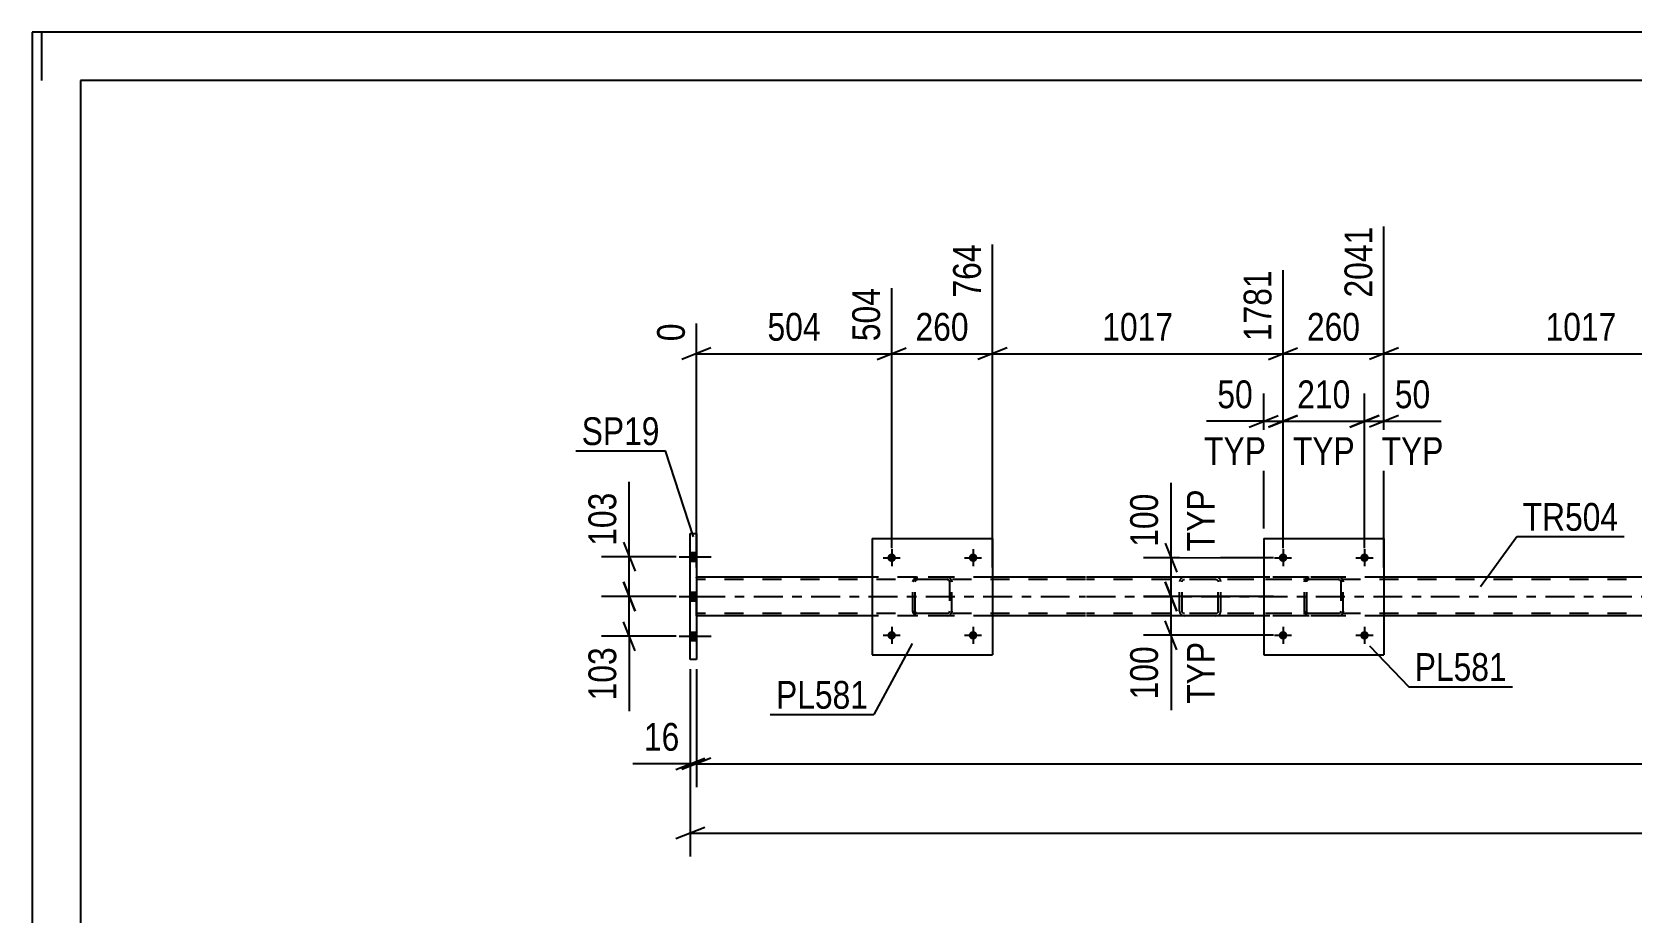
# Model space of a CAD drawing. Header units: millimetres. Extents: x 0 to 841, y 0 to 594.
# Drawn here: x 0 to 165.1, y 503.2 to 594 of the extents above; entities that cross this region are included whole.
import ezdxf

# ---------------------------------------------------------------- set-up
doc = ezdxf.new("R2010")
doc.units = ezdxf.units.MM
doc.linetypes.add('DXK_LINE_DOT2', pattern=[3.9198, 1.9599, -1.9599])
doc.linetypes.add('DXK_LINE_DOT3', pattern=[5.9187, 2.979, -0.9799, 0.9799, -0.9799])
doc.styles.add('Arial Narrow', font='ARIALN.TTF', dxfattribs={"height": 0.2})

# ---------------------------------------------------------------- blocks, each defined once
blk = doc.blocks.new('Unknown-122573991-1133 - 10880')
at = {"color": 5, "linetype": 'Continuous'}
for p, q in [((841, 594), (0, 594)), ((0, 594), (0, 0)), ((1, 589), (1, 594)), ((836, 589), (5, 589)), ((5, 589), (5, 5))]:
    blk.add_line(p, q, dxfattribs=at)
blk = doc.blocks.new('Bolt-122573991-4973 - 4963')
at = {"linetype": 'Continuous'}
for points in [[(129.51, 531.79, -1), (128.63, 531.79, -1)], [(137.91, 531.79, -1), (137.03, 531.79, -1)]]:
    blk.add_hatch(color=1, dxfattribs=at).paths.add_polyline_path(points)
at = {"color": 1, "linetype": 'Continuous'}
for p, q in [((128.19, 531.79), (129.95, 531.79)), ((129.07, 532.67), (129.07, 530.91)), ((136.59, 531.79), (138.35, 531.79)), ((137.47, 532.67), (137.47, 530.91))]:
    blk.add_line(p, q, dxfattribs=at)
blk = doc.blocks.new('Bolt-122573991-5153 - 4963')
at = {"linetype": 'Continuous'}
for points in [[(68.55, 539.45), (68.55, 540.33), (67.91, 540.33), (67.91, 539.45)], [(68.55, 539.45), (68.55, 540.33), (67.91, 540.33), (67.91, 539.45)], [(68.55, 539.45), (68.55, 540.33), (67.91, 540.33), (67.91, 539.45)], [(68.55, 535.35), (68.55, 536.23), (67.91, 536.23), (67.91, 535.35)], [(68.55, 535.35), (68.55, 536.23), (67.91, 536.23), (67.91, 535.35)], [(68.55, 531.25), (68.55, 532.13), (67.91, 532.13), (67.91, 531.25)], [(68.55, 531.25), (68.55, 532.13), (67.91, 532.13), (67.91, 531.25)], [(68.55, 531.25), (68.55, 532.13), (67.91, 532.13), (67.91, 531.25)]]:
    blk.add_hatch(color=1, dxfattribs=at).paths.add_polyline_path(points)
at = {"color": 1, "linetype": 'Continuous'}
for p, q in [((66.75, 539.89), (70.07, 539.89)), ((66.75, 539.89), (70.07, 539.89)), ((66.75, 539.89), (70.07, 539.89)), ((67.91, 540.33), (68.55, 540.33)), ((67.91, 540.33), (68.55, 540.33)), ((67.91, 540.33), (68.55, 540.33)), ((67.91, 539.45), (68.55, 539.45)), ((67.91, 539.45), (68.55, 539.45)), ((67.91, 539.45), (68.55, 539.45)), ((66.75, 535.79), (70.07, 535.79)), ((66.75, 535.79), (70.07, 535.79)), ((67.91, 536.23), (68.55, 536.23)), ((67.91, 536.23), (68.55, 536.23)), ((67.91, 535.35), (68.55, 535.35)), ((67.91, 535.35), (68.55, 535.35)), ((66.75, 531.69), (70.07, 531.69)), ((66.75, 531.69), (70.07, 531.69)), ((66.75, 531.69), (70.07, 531.69)), ((67.91, 532.13), (68.55, 532.13)), ((67.91, 532.13), (68.55, 532.13)), ((67.91, 532.13), (68.55, 532.13)), ((67.91, 531.25), (68.55, 531.25)), ((67.91, 531.25), (68.55, 531.25)), ((67.91, 531.25), (68.55, 531.25))]:
    blk.add_line(p, q, dxfattribs=at)
blk = doc.blocks.new('Part-122573991-4997 - 4963')
at = {"color": 7, "linetype": 'DXK_LINE_DOT2'}
for p, q in [((131.27, 537.31), (131.31, 537.49)), ((131.31, 537.49), (131.27, 537.31)), ((131.27, 534.27), (131.27, 537.31)), ((131.51, 537.31), (131.53, 537.4)), ((131.51, 534.27), (131.51, 537.31)), ((131.53, 537.4), (131.58, 537.48)), ((131.57, 537.75), (131.75, 537.79)), ((131.75, 537.79), (131.57, 537.75)), ((131.58, 537.48), (131.66, 537.53)), ((131.66, 537.53), (131.75, 537.55)), ((134.79, 537.79), (131.75, 537.79)), ((134.79, 537.55), (131.75, 537.55)), ((134.79, 537.79), (134.97, 537.75)), ((134.97, 537.75), (134.79, 537.79)), ((134.79, 537.55), (134.88, 537.53)), ((134.88, 537.53), (134.96, 537.48)), ((134.96, 537.48), (135.01, 537.4)), ((135.01, 537.4), (135.03, 537.31)), ((135.03, 537.31), (135.03, 534.27)), ((135.23, 537.49), (135.27, 537.31)), ((135.27, 537.31), (135.23, 537.49)), ((135.27, 534.27), (135.27, 537.31)), ((131.31, 534.09), (131.27, 534.27)), ((131.27, 534.27), (131.31, 534.09)), ((131.53, 534.18), (131.51, 534.27)), ((131.58, 534.1), (131.53, 534.18)), ((131.75, 533.79), (131.57, 533.83)), ((131.57, 533.83), (131.75, 533.79)), ((131.66, 534.05), (131.58, 534.1)), ((131.75, 534.03), (131.66, 534.05)), ((134.79, 534.03), (131.75, 534.03)), ((134.79, 533.79), (131.75, 533.79)), ((134.88, 534.05), (134.79, 534.03)), ((134.97, 533.83), (134.79, 533.79)), ((134.79, 533.79), (134.97, 533.83)), ((134.96, 534.1), (134.88, 534.05)), ((135.01, 534.18), (134.96, 534.1)), ((135.03, 534.27), (135.01, 534.18)), ((135.27, 534.27), (135.23, 534.09)), ((135.23, 534.09), (135.27, 534.27))]:
    blk.add_line(p, q, dxfattribs=at)
at = {"color": 7, "linetype": 'DXK_LINE_DOT3'}
blk.add_line((133.27, 535.79), (133.27, 535.79), dxfattribs=at)
at = {"color": 7, "linetype": 'DXK_LINE_DOT2'}
for centre, start, end in [((131.75, 537.31), 112.5, 157.5), ((131.75, 537.31), 112.5, 157.5), ((134.79, 537.31), 22.5, 67.5), ((134.79, 537.31), 22.5, 67.5), ((131.75, 534.27), 202.5, 247.5), ((131.75, 534.27), 202.5, 247.5), ((134.79, 534.27), 292.5, 337.5), ((134.79, 534.27), 292.5, 337.5)]:
    blk.add_arc(centre, 0.48, start, end, dxfattribs=at)
blk = doc.blocks.new('Part-122573991-5002 - 4963')
at = {"color": 2, "linetype": 'Continuous'}
for p, q in [((127.07, 541.79), (127.07, 529.79)), ((127.07, 541.79), (139.47, 541.79)), ((139.47, 541.79), (139.47, 529.79)), ((127.07, 529.79), (139.47, 529.79))]:
    blk.add_line(p, q, dxfattribs=at)
blk = doc.blocks.new('Part-122573991-5003 - 4963')
at = {"color": 7, "linetype": 'DXK_LINE_DOT2'}
for p, q in [((90.89, 537.31), (90.93, 537.49)), ((90.93, 537.49), (90.89, 537.31)), ((90.89, 534.27), (90.89, 537.31)), ((91.13, 537.31), (91.15, 537.4)), ((91.13, 534.27), (91.13, 537.31)), ((91.15, 537.4), (91.2, 537.48)), ((91.19, 537.75), (91.37, 537.79)), ((91.37, 537.79), (91.19, 537.75)), ((91.2, 537.48), (91.28, 537.53)), ((91.28, 537.53), (91.37, 537.55)), ((94.41, 537.79), (91.37, 537.79)), ((94.41, 537.55), (91.37, 537.55)), ((94.41, 537.79), (94.59, 537.75)), ((94.59, 537.75), (94.41, 537.79)), ((94.41, 537.55), (94.5, 537.53)), ((94.5, 537.53), (94.58, 537.48)), ((94.58, 537.48), (94.63, 537.4)), ((94.63, 537.4), (94.65, 537.31)), ((94.65, 537.31), (94.65, 534.27)), ((94.85, 537.49), (94.89, 537.31)), ((94.89, 537.31), (94.85, 537.49)), ((94.89, 534.27), (94.89, 537.31)), ((90.93, 534.09), (90.89, 534.27)), ((90.89, 534.27), (90.93, 534.09)), ((91.15, 534.18), (91.13, 534.27)), ((91.2, 534.1), (91.15, 534.18)), ((91.37, 533.79), (91.19, 533.83)), ((91.19, 533.83), (91.37, 533.79)), ((91.28, 534.05), (91.2, 534.1)), ((91.37, 534.03), (91.28, 534.05)), ((94.41, 534.03), (91.37, 534.03)), ((94.41, 533.79), (91.37, 533.79)), ((94.5, 534.05), (94.41, 534.03)), ((94.59, 533.83), (94.41, 533.79)), ((94.41, 533.79), (94.59, 533.83)), ((94.58, 534.1), (94.5, 534.05)), ((94.63, 534.18), (94.58, 534.1)), ((94.65, 534.27), (94.63, 534.18)), ((94.89, 534.27), (94.85, 534.09)), ((94.85, 534.09), (94.89, 534.27))]:
    blk.add_line(p, q, dxfattribs=at)
at = {"color": 7, "linetype": 'DXK_LINE_DOT3'}
blk.add_line((92.89, 535.79), (92.89, 535.79), dxfattribs=at)
at = {"color": 7, "linetype": 'DXK_LINE_DOT2'}
for centre, start, end in [((91.37, 537.31), 112.5, 157.5), ((91.37, 537.31), 112.5, 157.5), ((94.41, 537.31), 22.5, 67.5), ((94.41, 537.31), 22.5, 67.5), ((91.37, 534.27), 202.5, 247.5), ((91.37, 534.27), 202.5, 247.5), ((94.41, 534.27), 292.5, 337.5), ((94.41, 534.27), 292.5, 337.5)]:
    blk.add_arc(centre, 0.48, start, end, dxfattribs=at)
blk = doc.blocks.new('Part-122573991-5008 - 4963')
at = {"color": 2, "linetype": 'Continuous'}
for p, q in [((86.69, 541.79), (86.69, 529.79)), ((86.69, 541.79), (99.09, 541.79)), ((99.09, 541.79), (99.09, 529.79)), ((86.69, 529.79), (99.09, 529.79))]:
    blk.add_line(p, q, dxfattribs=at)
blk = doc.blocks.new('Bolt-122573991-5014 - 4963')
at = {"linetype": 'Continuous'}
for points in [[(129.51, 539.79, -1), (128.63, 539.79, -1)], [(137.91, 539.79, -1), (137.03, 539.79, -1)]]:
    blk.add_hatch(color=1, dxfattribs=at).paths.add_polyline_path(points)
at = {"color": 1, "linetype": 'Continuous'}
for p, q in [((128.19, 539.79), (129.95, 539.79)), ((129.07, 540.67), (129.07, 538.91)), ((136.59, 539.79), (138.35, 539.79)), ((137.47, 540.67), (137.47, 538.91))]:
    blk.add_line(p, q, dxfattribs=at)
blk = doc.blocks.new('Bolt-122573991-5015 - 4963')
at = {"linetype": 'Continuous'}
for points in [[(89.13, 531.79, -1), (88.25, 531.79, -1)], [(97.53, 531.79, -1), (96.65, 531.79, -1)]]:
    blk.add_hatch(color=1, dxfattribs=at).paths.add_polyline_path(points)
at = {"color": 1, "linetype": 'Continuous'}
for p, q in [((87.81, 531.79), (89.57, 531.79)), ((88.69, 532.67), (88.69, 530.91)), ((96.21, 531.79), (97.97, 531.79)), ((97.09, 532.67), (97.09, 530.91))]:
    blk.add_line(p, q, dxfattribs=at)
blk = doc.blocks.new('Bolt-122573991-5016 - 4963')
at = {"linetype": 'Continuous'}
for points in [[(89.13, 539.79, -1), (88.25, 539.79, -1)], [(97.53, 539.79, -1), (96.65, 539.79, -1)]]:
    blk.add_hatch(color=1, dxfattribs=at).paths.add_polyline_path(points)
at = {"color": 1, "linetype": 'Continuous'}
for p, q in [((87.81, 539.79), (89.57, 539.79)), ((88.69, 540.67), (88.69, 538.91)), ((96.21, 539.79), (97.97, 539.79)), ((97.09, 540.67), (97.09, 538.91))]:
    blk.add_line(p, q, dxfattribs=at)
blk = doc.blocks.new('Part-122573991-5090 - 4963')
at = {"color": 2, "linetype": 'Continuous'}
for p, q in [((67.91, 542.29), (68.55, 542.29)), ((67.91, 529.29), (67.91, 542.29)), ((68.55, 542.29), (68.55, 529.29)), ((68.55, 529.29), (67.91, 529.29))]:
    blk.add_line(p, q, dxfattribs=at)
blk = doc.blocks.new('Part-122573991-5091 - 4963')
at = {"color": 7, "linetype": 'DXK_LINE_DOT2'}
for p, q in [((118.43, 537.48), (118.39, 537.31)), ((118.39, 534.27), (118.39, 537.31)), ((118.43, 537.5), (118.43, 537.48)), ((118.65, 537.31), (118.67, 537.4)), ((118.65, 534.27), (118.65, 537.31)), ((118.67, 537.4), (118.72, 537.48)), ((118.9, 537.79), (118.71, 537.76)), ((118.72, 537.48), (118.8, 537.53)), ((118.8, 537.53), (118.9, 537.55)), ((133.89, 537.79), (118.9, 537.79)), ((133.89, 537.55), (118.9, 537.55)), ((122.33, 537.76), (122.14, 537.79)), ((122.14, 537.55), (122.23, 537.53)), ((122.23, 537.53), (122.32, 537.48)), ((122.32, 537.48), (122.37, 537.4)), ((122.37, 537.4), (122.39, 537.31)), ((122.39, 534.27), (122.39, 537.31)), ((122.61, 537.48), (122.61, 537.5)), ((122.65, 537.31), (122.61, 537.48)), ((122.65, 534.27), (122.65, 537.31)), ((118.39, 534.27), (118.43, 534.09)), ((118.67, 534.18), (118.65, 534.27)), ((118.72, 534.1), (118.67, 534.18)), ((118.71, 533.83), (118.9, 533.79)), ((118.8, 534.05), (118.72, 534.1)), ((118.9, 534.03), (118.8, 534.05)), ((133.89, 534.03), (118.9, 534.03)), ((133.89, 533.79), (118.9, 533.79)), ((122.23, 534.05), (122.14, 534.03)), ((122.14, 533.79), (122.33, 533.83)), ((122.32, 534.1), (122.23, 534.05)), ((122.37, 534.18), (122.32, 534.1)), ((122.39, 534.27), (122.37, 534.18)), ((122.61, 534.09), (122.65, 534.27))]:
    blk.add_line(p, q, dxfattribs=at)
for centre, start, end in [((118.88, 537.29), 110.7583, 155.68), ((122.16, 537.29), 24.32, 69.2417), ((118.88, 534.29), 204.32, 249.2417), ((122.16, 534.29), 290.7583, 335.68)]:
    blk.add_arc(centre, 0.496, start, end, dxfattribs=at)
blk = doc.blocks.new('Part-122573991-5152 - 4963')
at = {"color": 2, "linetype": 'Continuous'}
for p, q in [((86.69, 537.79), (68.55, 537.79)), ((108.69, 537.79), (99.09, 537.79)), ((127.07, 537.79), (108.79, 537.79)), ((178.15, 537.79), (139.47, 537.79)), ((86.69, 533.79), (68.55, 533.79)), ((108.69, 533.79), (99.09, 533.79)), ((127.07, 533.79), (108.79, 533.79)), ((178.15, 533.79), (139.47, 533.79))]:
    blk.add_line(p, q, dxfattribs=at)
at = {"color": 7, "linetype": 'DXK_LINE_DOT2'}
for p, q in [((68.55, 533.79), (68.55, 537.79)), ((108.69, 537.55), (68.55, 537.55)), ((99.09, 537.79), (86.69, 537.79)), ((756.39, 537.55), (108.79, 537.55)), ((139.47, 537.79), (127.07, 537.79)), ((108.69, 534.03), (68.55, 534.03)), ((99.09, 533.79), (86.69, 533.79)), ((756.39, 534.03), (108.79, 534.03)), ((139.47, 533.79), (127.07, 533.79))]:
    blk.add_line(p, q, dxfattribs=at)
at = {"color": 7, "linetype": 'DXK_LINE_DOT3'}
for p, q in [((68.55, 535.79), (108.69, 535.79)), ((108.79, 535.79), (756.39, 535.79))]:
    blk.add_line(p, q, dxfattribs=at)
blk = doc.blocks.new('StraightDimension-122573991-5688 - 4963')
at = {"color": 7, "linetype": 'Continuous'}
for p, q in [((99.09, 538.79), (99.09, 572.1)), ((129.07, 540.79), (129.07, 569.43)), ((100.59, 561.42), (97.59, 560.22)), ((127.57, 560.22), (130.57, 561.42)), ((99.09, 560.82), (129.07, 560.82))]:
    blk.add_line(p, q, dxfattribs=at)
at = {"color": 0, "linetype": 'Continuous'}
blk.add_wipeout([(128.47, 570.03), (124.27, 570.03), (124.27, 561.52), (128.47, 561.52)], dxfattribs=at)
at = {"color": 0}
blk.add_wipeout([(118.34, 561.57), (118.34, 565.77), (109.82, 565.77), (109.82, 561.57)], dxfattribs=at)
at = {"color": 3, "linetype": 'Continuous', "style": 'Arial Narrow'}
blk.add_text('1781', height=2.863, rotation=90.0002, dxfattribs=at).set_placement((127.87, 562.12))
at = {"color": 3, "style": 'Arial Narrow'}
blk.add_text('1017', height=2.863, dxfattribs=at).set_placement((110.42, 562.17))
blk = doc.blocks.new('StraightDimension-122573991-5204 - 4963')
at = {"color": 7, "linetype": 'Continuous'}
for p, q in [((61.02, 537.29), (62.22, 534.29)), ((66.46, 535.79), (58.77, 535.79)), ((61.62, 531.69), (61.62, 535.79)), ((62.22, 530.19), (61.02, 533.19)), ((66.46, 531.69), (58.77, 531.69))]:
    blk.add_line(p, q, dxfattribs=at)
at = {"color": 0}
blk.add_wipeout([(60.87, 531.17), (56.67, 531.17), (56.67, 524.48), (60.87, 524.48)], dxfattribs=at)
at = {"color": 7, "linetype": 'Continuous'}
blk.add_line((61.62, 531.69), (61.62, 523.96), dxfattribs=at)
blk.add_line((61.62, 531.69), (61.62, 523.96), dxfattribs=at)
at = {"color": 3, "style": 'Arial Narrow'}
blk.add_text('103', height=2.863, rotation=90.0002, dxfattribs=at).set_placement((60.27, 525.08))
blk = doc.blocks.new('StraightDimension-122573991-5214 - 4963')
at = {"color": 7, "linetype": 'Continuous'}
for p, q in [((66.46, 539.89), (58.77, 539.89)), ((61.02, 541.39), (62.22, 538.39)), ((61.62, 535.79), (61.62, 539.89)), ((62.22, 534.29), (61.02, 537.29)), ((66.46, 535.79), (58.77, 535.79))]:
    blk.add_line(p, q, dxfattribs=at)
at = {"color": 0}
blk.add_wipeout([(60.87, 547.1), (56.67, 547.1), (56.67, 540.42), (60.87, 540.42)], dxfattribs=at)
at = {"color": 7, "linetype": 'Continuous'}
blk.add_line((61.62, 539.89), (61.62, 547.63), dxfattribs=at)
blk.add_line((61.62, 539.89), (61.62, 547.63), dxfattribs=at)
at = {"color": 3, "style": 'Arial Narrow'}
blk.add_text('103', height=2.863, rotation=90.0002, dxfattribs=at).set_placement((60.27, 541.02))
blk = doc.blocks.new('StraightDimension-122573991-5652 - 4963')
at = {"color": 7, "linetype": 'Continuous'}
for p, q in [((139.47, 538.79), (139.47, 573.93)), ((180.15, 540.79), (180.15, 569.43)), ((140.97, 561.42), (137.97, 560.22)), ((178.65, 560.22), (181.65, 561.42)), ((139.47, 560.82), (180.15, 560.82))]:
    blk.add_line(p, q, dxfattribs=at)
at = {"color": 0, "linetype": 'Continuous'}
blk.add_wipeout([(179.55, 570.03), (175.35, 570.03), (175.35, 561.52), (179.55, 561.52)], dxfattribs=at)
at = {"color": 0}
blk.add_wipeout([(164.07, 561.57), (164.07, 565.77), (155.55, 565.77), (155.55, 561.57)], dxfattribs=at)
at = {"color": 3, "linetype": 'Continuous', "style": 'Arial Narrow'}
blk.add_text('3058', height=2.863, rotation=90.0002, dxfattribs=at).set_placement((178.95, 562.12))
at = {"color": 3, "style": 'Arial Narrow'}
blk.add_text('1017', height=2.863, dxfattribs=at).set_placement((156.15, 562.17))
blk = doc.blocks.new('StraightDimension-122573991-5670 - 4963')
at = {"color": 7, "linetype": 'Continuous'}
for p, q in [((139.47, 538.79), (139.47, 573.93)), ((129.07, 540.79), (129.07, 569.43)), ((127.57, 560.22), (130.57, 561.42)), ((140.97, 561.42), (137.97, 560.22)), ((129.07, 560.82), (139.47, 560.82))]:
    blk.add_line(p, q, dxfattribs=at)
at = {"color": 0}
blk.add_wipeout([(137.61, 561.57), (137.61, 565.77), (130.93, 565.77), (130.93, 561.57)], dxfattribs=at)
at = {"color": 3, "style": 'Arial Narrow'}
blk.add_text('260', height=2.863, dxfattribs=at).set_placement((131.53, 562.17))
at = {"color": 0, "linetype": 'Continuous'}
blk.add_wipeout([(138.87, 574.53), (134.67, 574.53), (134.67, 566.02), (138.87, 566.02)], dxfattribs=at)
at = {"color": 3, "linetype": 'Continuous', "style": 'Arial Narrow'}
blk.add_text('2041', height=2.863, rotation=90.0002, dxfattribs=at).set_placement((138.27, 566.62))
blk = doc.blocks.new('StraightDimension-122573991-5702 - 4963')
at = {"color": 7, "linetype": 'Continuous'}
for p, q in [((88.69, 540.79), (88.69, 567.6)), ((68.55, 538.79), (68.55, 563.94)), ((70.05, 561.42), (67.05, 560.22)), ((87.19, 560.22), (90.19, 561.42)), ((68.55, 560.82), (88.69, 560.82))]:
    blk.add_line(p, q, dxfattribs=at)
at = {"color": 0, "linetype": 'Continuous'}
for points in [[(88.09, 568.2), (83.89, 568.2), (83.89, 561.52), (88.09, 561.52)], [(67.95, 564.54), (63.75, 564.54), (63.75, 561.52), (67.95, 561.52)]]:
    blk.add_wipeout(points, dxfattribs=at)
at = {"color": 0}
blk.add_wipeout([(81.96, 561.57), (81.96, 565.77), (75.28, 565.77), (75.28, 561.57)], dxfattribs=at)
at = {"color": 3, "linetype": 'Continuous', "style": 'Arial Narrow'}
for s, height, p in [('504', 2.863, (87.49, 562.12)), ('0', 2.86, (67.35, 562.12))]:
    blk.add_text(s, height=height, rotation=90.0002, dxfattribs=at).set_placement(p)
at = {"color": 3, "style": 'Arial Narrow'}
blk.add_text('504', height=2.863, dxfattribs=at).set_placement((75.88, 562.17))
blk = doc.blocks.new('StraightDimension-122573991-5711 - 4963')
at = {"color": 7, "linetype": 'Continuous'}
for p, q in [((99.09, 538.79), (99.09, 572.1)), ((88.69, 540.79), (88.69, 567.6)), ((87.19, 560.22), (90.19, 561.42)), ((100.59, 561.42), (97.59, 560.22)), ((88.69, 560.82), (99.09, 560.82))]:
    blk.add_line(p, q, dxfattribs=at)
at = {"color": 0}
blk.add_wipeout([(97.23, 561.57), (97.23, 565.77), (90.55, 565.77), (90.55, 561.57)], dxfattribs=at)
at = {"color": 3, "style": 'Arial Narrow'}
blk.add_text('260', height=2.863, dxfattribs=at).set_placement((91.15, 562.17))
at = {"color": 0, "linetype": 'Continuous'}
blk.add_wipeout([(98.49, 572.7), (94.29, 572.7), (94.29, 566.02), (98.49, 566.02)], dxfattribs=at)
at = {"color": 3, "linetype": 'Continuous', "style": 'Arial Narrow'}
blk.add_text('764', height=2.863, rotation=90.0002, dxfattribs=at).set_placement((97.89, 566.62))
blk = doc.blocks.new('StraightDimension-122573991-5726 - 4963')
at = {"color": 7, "linetype": 'Continuous'}
for p, q in [((127.07, 542.79), (127.07, 556.71)), ((129.07, 540.79), (129.07, 556.71)), ((125.57, 553.26), (128.57, 554.46)), ((127.07, 553.86), (129.07, 553.86)), ((130.57, 554.46), (127.57, 553.26))]:
    blk.add_line(p, q, dxfattribs=at)
at = {"color": 0}
blk.add_wipeout([(126.55, 554.61), (126.55, 558.81), (121.69, 558.81), (121.69, 554.61)], dxfattribs=at)
at = {"color": 0, "linetype": 'Continuous'}
blk.add_wipeout([(127.91, 548.76), (127.91, 552.96), (120.32, 552.96), (120.32, 548.76)], dxfattribs=at)
at = {"color": 7, "linetype": 'Continuous'}
blk.add_line((127.07, 553.86), (121.16, 553.86), dxfattribs=at)
blk.add_line((127.07, 553.86), (121.16, 553.86), dxfattribs=at)
at = {"color": 3, "style": 'Arial Narrow'}
blk.add_text('50', height=2.863, dxfattribs=at).set_placement((122.29, 555.21))
at = {"color": 3, "linetype": 'Continuous', "style": 'Arial Narrow'}
blk.add_text('TYP', height=2.863, dxfattribs=at).set_placement((120.92, 549.36))
blk = doc.blocks.new('StraightDimension-122573991-5739 - 4963')
at = {"color": 7, "linetype": 'Continuous'}
for p, q in [((129.07, 540.79), (129.07, 556.71)), ((137.47, 540.79), (137.47, 556.71)), ((127.57, 553.26), (130.57, 554.46)), ((129.07, 553.86), (137.47, 553.86)), ((138.97, 554.46), (135.97, 553.26))]:
    blk.add_line(p, q, dxfattribs=at)
at = {"color": 0}
blk.add_wipeout([(136.61, 554.61), (136.61, 558.81), (129.93, 558.81), (129.93, 554.61)], dxfattribs=at)
at = {"color": 0, "linetype": 'Continuous'}
blk.add_wipeout([(137.07, 548.76), (137.07, 552.96), (129.48, 552.96), (129.48, 548.76)], dxfattribs=at)
at = {"color": 3, "style": 'Arial Narrow'}
blk.add_text('210', height=2.863, dxfattribs=at).set_placement((130.53, 555.21))
at = {"color": 3, "linetype": 'Continuous', "style": 'Arial Narrow'}
blk.add_text('TYP', height=2.863, dxfattribs=at).set_placement((130.08, 549.36))
blk = doc.blocks.new('StraightDimension-122573991-5755 - 4963')
at = {"color": 7, "linetype": 'Continuous'}
for p, q in [((137.47, 540.79), (137.47, 556.71)), ((139.47, 542.79), (139.47, 556.71)), ((135.97, 553.26), (138.97, 554.46)), ((137.47, 553.86), (139.47, 553.86)), ((140.97, 554.46), (137.97, 553.26))]:
    blk.add_line(p, q, dxfattribs=at)
at = {"color": 0}
blk.add_wipeout([(144.85, 554.61), (144.85, 558.81), (140, 558.81), (140, 554.61)], dxfattribs=at)
at = {"color": 0, "linetype": 'Continuous'}
blk.add_wipeout([(146.22, 548.76), (146.22, 552.96), (138.63, 552.96), (138.63, 548.76)], dxfattribs=at)
at = {"color": 7, "linetype": 'Continuous'}
blk.add_line((139.47, 553.86), (145.38, 553.86), dxfattribs=at)
blk.add_line((139.47, 553.86), (145.38, 553.86), dxfattribs=at)
at = {"color": 3, "style": 'Arial Narrow'}
blk.add_text('50', height=2.863, dxfattribs=at).set_placement((140.6, 555.21))
at = {"color": 3, "linetype": 'Continuous', "style": 'Arial Narrow'}
blk.add_text('TYP', height=2.863, dxfattribs=at).set_placement((139.23, 549.36))
blk = doc.blocks.new('StraightDimension-122573991-5769 - 4963')
at = {"color": 7, "linetype": 'Continuous'}
for p, q in [((116.91, 537.29), (118.11, 534.29)), ((128.07, 535.79), (114.66, 535.79)), ((117.51, 531.79), (117.51, 535.79)), ((118.11, 530.29), (116.91, 533.29)), ((128.07, 531.79), (114.66, 531.79))]:
    blk.add_line(p, q, dxfattribs=at)
at = {"color": 0, "linetype": 'Continuous'}
blk.add_wipeout([(122.61, 531.72), (118.41, 531.72), (118.41, 524.13), (122.61, 524.13)], dxfattribs=at)
at = {"color": 0}
blk.add_wipeout([(116.76, 531.27), (112.56, 531.27), (112.56, 524.58), (116.76, 524.58)], dxfattribs=at)
at = {"color": 7, "linetype": 'Continuous'}
blk.add_line((117.51, 531.79), (117.51, 524.06), dxfattribs=at)
blk.add_line((117.51, 531.79), (117.51, 524.06), dxfattribs=at)
at = {"color": 3, "style": 'Arial Narrow'}
blk.add_text('100', height=2.863, rotation=90.0002, dxfattribs=at).set_placement((116.16, 525.18))
at = {"color": 3, "linetype": 'Continuous', "style": 'Arial Narrow'}
blk.add_text('TYP', height=2.863, rotation=90.0002, dxfattribs=at).set_placement((122.01, 524.73))
blk = doc.blocks.new('StraightDimension-122573991-5785 - 4963')
at = {"color": 7, "linetype": 'Continuous'}
for p, q in [((128.07, 539.79), (114.66, 539.79)), ((116.91, 541.29), (118.11, 538.29)), ((117.51, 535.79), (117.51, 539.79)), ((118.11, 534.29), (116.91, 537.29)), ((128.07, 535.79), (114.66, 535.79))]:
    blk.add_line(p, q, dxfattribs=at)
at = {"color": 0}
blk.add_wipeout([(116.76, 547), (112.56, 547), (112.56, 540.32), (116.76, 540.32)], dxfattribs=at)
at = {"color": 0, "linetype": 'Continuous'}
blk.add_wipeout([(122.61, 547.45), (118.41, 547.45), (118.41, 539.86), (122.61, 539.86)], dxfattribs=at)
at = {"color": 7, "linetype": 'Continuous'}
blk.add_line((117.51, 539.79), (117.51, 547.53), dxfattribs=at)
blk.add_line((117.51, 539.79), (117.51, 547.53), dxfattribs=at)
at = {"color": 3, "linetype": 'Continuous', "style": 'Arial Narrow'}
blk.add_text('TYP', height=2.863, rotation=90.0002, dxfattribs=at).set_placement((122.01, 540.46))
at = {"color": 3, "style": 'Arial Narrow'}
blk.add_text('100', height=2.863, rotation=90.0002, dxfattribs=at).set_placement((116.16, 540.92))
blk = doc.blocks.new('StraightDimension-122573991-5833 - 4963')
at = {"color": 7, "linetype": 'Continuous'}
for p, q in [((67.91, 528.29), (67.91, 508.99)), ((69.41, 511.99), (66.41, 510.79)), ((67.91, 511.39), (756.39, 511.39))]:
    blk.add_line(p, q, dxfattribs=at)
blk = doc.blocks.new('StraightDimension-122573991-9393 - 4963')
at = {"color": 7, "linetype": 'Continuous'}
for p, q in [((68.55, 528.29), (68.55, 516.14)), ((70.05, 519.14), (67.05, 517.94)), ((68.55, 518.54), (756.39, 518.54))]:
    blk.add_line(p, q, dxfattribs=at)
blk = doc.blocks.new('StraightDimension-122573991-9394 - 4963')
at = {"color": 7, "linetype": 'Continuous'}
for p, q in [((67.91, 528.29), (67.91, 516.14)), ((68.55, 528.29), (68.55, 516.14)), ((66.41, 517.94), (69.41, 519.14)), ((70.05, 519.14), (67.05, 517.94)), ((67.91, 518.54), (68.55, 518.54))]:
    blk.add_line(p, q, dxfattribs=at)
at = {"color": 0}
blk.add_wipeout([(67.39, 519.29), (67.39, 523.49), (62.53, 523.49), (62.53, 519.29)], dxfattribs=at)
at = {"color": 7, "linetype": 'Continuous'}
blk.add_line((67.91, 518.54), (62, 518.54), dxfattribs=at)
blk.add_line((67.91, 518.54), (62, 518.54), dxfattribs=at)
at = {"color": 3, "style": 'Arial Narrow'}
blk.add_text('16', height=2.863, dxfattribs=at).set_placement((63.13, 519.89))
blk = doc.blocks.new('Mark-122573991-4998 - 4963')
at = {"color": 0}
blk.add_wipeout([(152.15, 527.09), (152.15, 530.09), (142.65, 530.09), (142.65, 527.09)], dxfattribs=at)
blk.add_wipeout([(152.15, 527.09), (152.15, 530.09), (142.65, 530.09), (142.65, 527.09)], dxfattribs=at)
at = {"color": 30, "linetype": 'Continuous'}
for p, q in [((137.98, 530.69), (142.05, 526.49)), ((142.05, 526.49), (152.75, 526.49))]:
    blk.add_line(p, q, dxfattribs=at)
at = {"color": 3, "style": 'Arial Narrow'}
blk.add_text('PL581', height=2.863, dxfattribs=at).set_placement((142.65, 527.09))
blk = doc.blocks.new('Mark-122573991-5004 - 4963')
at = {"color": 0}
blk.add_wipeout([(86.26, 524.22), (86.26, 527.22), (76.76, 527.22), (76.76, 524.22)], dxfattribs=at)
blk.add_wipeout([(86.26, 524.22), (86.26, 527.22), (76.76, 527.22), (76.76, 524.22)], dxfattribs=at)
at = {"color": 30, "linetype": 'Continuous'}
for p in [(90.79, 530.96), (76.16, 523.62)]:
    blk.add_line(p, (86.86, 523.62), dxfattribs=at)
at = {"color": 3, "style": 'Arial Narrow'}
blk.add_text('PL581', height=2.863, dxfattribs=at).set_placement((76.76, 524.22))
blk = doc.blocks.new('Mark-122573991-5086 - 4963')
at = {"color": 0}
blk.add_wipeout([(64.74, 551.41), (64.74, 554.41), (56.71, 554.41), (56.71, 551.41)], dxfattribs=at)
blk.add_wipeout([(64.74, 551.41), (64.74, 554.41), (56.71, 554.41), (56.71, 551.41)], dxfattribs=at)
at = {"color": 30, "linetype": 'Continuous'}
for p in [(56.11, 550.81), (68.23, 541.93)]:
    blk.add_line(p, (65.34, 550.81), dxfattribs=at)
at = {"color": 3, "style": 'Arial Narrow'}
blk.add_text('SP19', height=2.863, dxfattribs=at).set_placement((56.71, 551.41))
blk = doc.blocks.new('Mark-122573991-5148 - 4963')
at = {"color": 0}
blk.add_wipeout([(163.66, 542.57), (163.66, 545.57), (153.79, 545.57), (153.79, 542.57)], dxfattribs=at)
blk.add_wipeout([(163.66, 542.57), (163.66, 545.57), (153.79, 545.57), (153.79, 542.57)], dxfattribs=at)
at = {"color": 30, "linetype": 'Continuous'}
for p, q in [((149.45, 536.84), (153.19, 541.97)), ((153.19, 541.97), (164.26, 541.97))]:
    blk.add_line(p, q, dxfattribs=at)
at = {"color": 3, "style": 'Arial Narrow'}
blk.add_text('TR504', height=2.863, dxfattribs=at).set_placement((153.79, 542.57))

msp = doc.modelspace()

# ---------------------------------------------------------------- block references
for name in ['Unknown-122573991-1133 - 10880', 'Part-122573991-5090 - 4963', 'Part-122573991-5008 - 4963', 'Part-122573991-5002 - 4963', 'Bolt-122573991-5153 - 4963', 'Bolt-122573991-5016 - 4963', 'Bolt-122573991-5014 - 4963', 'Part-122573991-5152 - 4963', 'Part-122573991-5003 - 4963', 'Part-122573991-5091 - 4963', 'Part-122573991-4997 - 4963', 'Bolt-122573991-5015 - 4963', 'Bolt-122573991-4973 - 4963']:
    msp.add_blockref(name, (0, 0))

# ---------------------------------------------------------------- next in the draw order: block references
for name in ['StraightDimension-122573991-5652 - 4963', 'StraightDimension-122573991-5688 - 4963', 'StraightDimension-122573991-5204 - 4963', 'StraightDimension-122573991-5769 - 4963']:
    msp.add_blockref(name, (0, 0))

# ---------------------------------------------------------------- next in the draw order: block references
for name in ['StraightDimension-122573991-5670 - 4963', 'StraightDimension-122573991-5214 - 4963', 'Mark-122573991-5148 - 4963', 'StraightDimension-122573991-5833 - 4963']:
    msp.add_blockref(name, (0, 0))

# ---------------------------------------------------------------- next in the draw order: block references
for name in ['StraightDimension-122573991-5702 - 4963', 'StraightDimension-122573991-5726 - 4963', 'StraightDimension-122573991-9393 - 4963']:
    msp.add_blockref(name, (0, 0))

# ---------------------------------------------------------------- next in the draw order: block references
for name in ['StraightDimension-122573991-5711 - 4963', 'StraightDimension-122573991-5739 - 4963', 'Mark-122573991-5086 - 4963', 'Mark-122573991-5004 - 4963', 'Mark-122573991-4998 - 4963', 'StraightDimension-122573991-9394 - 4963']:
    msp.add_blockref(name, (0, 0))

# ---------------------------------------------------------------- next in the draw order: block references
for name in ['StraightDimension-122573991-5755 - 4963', 'StraightDimension-122573991-5785 - 4963']:
    msp.add_blockref(name, (0, 0))

doc.saveas('drawing.dxf')
